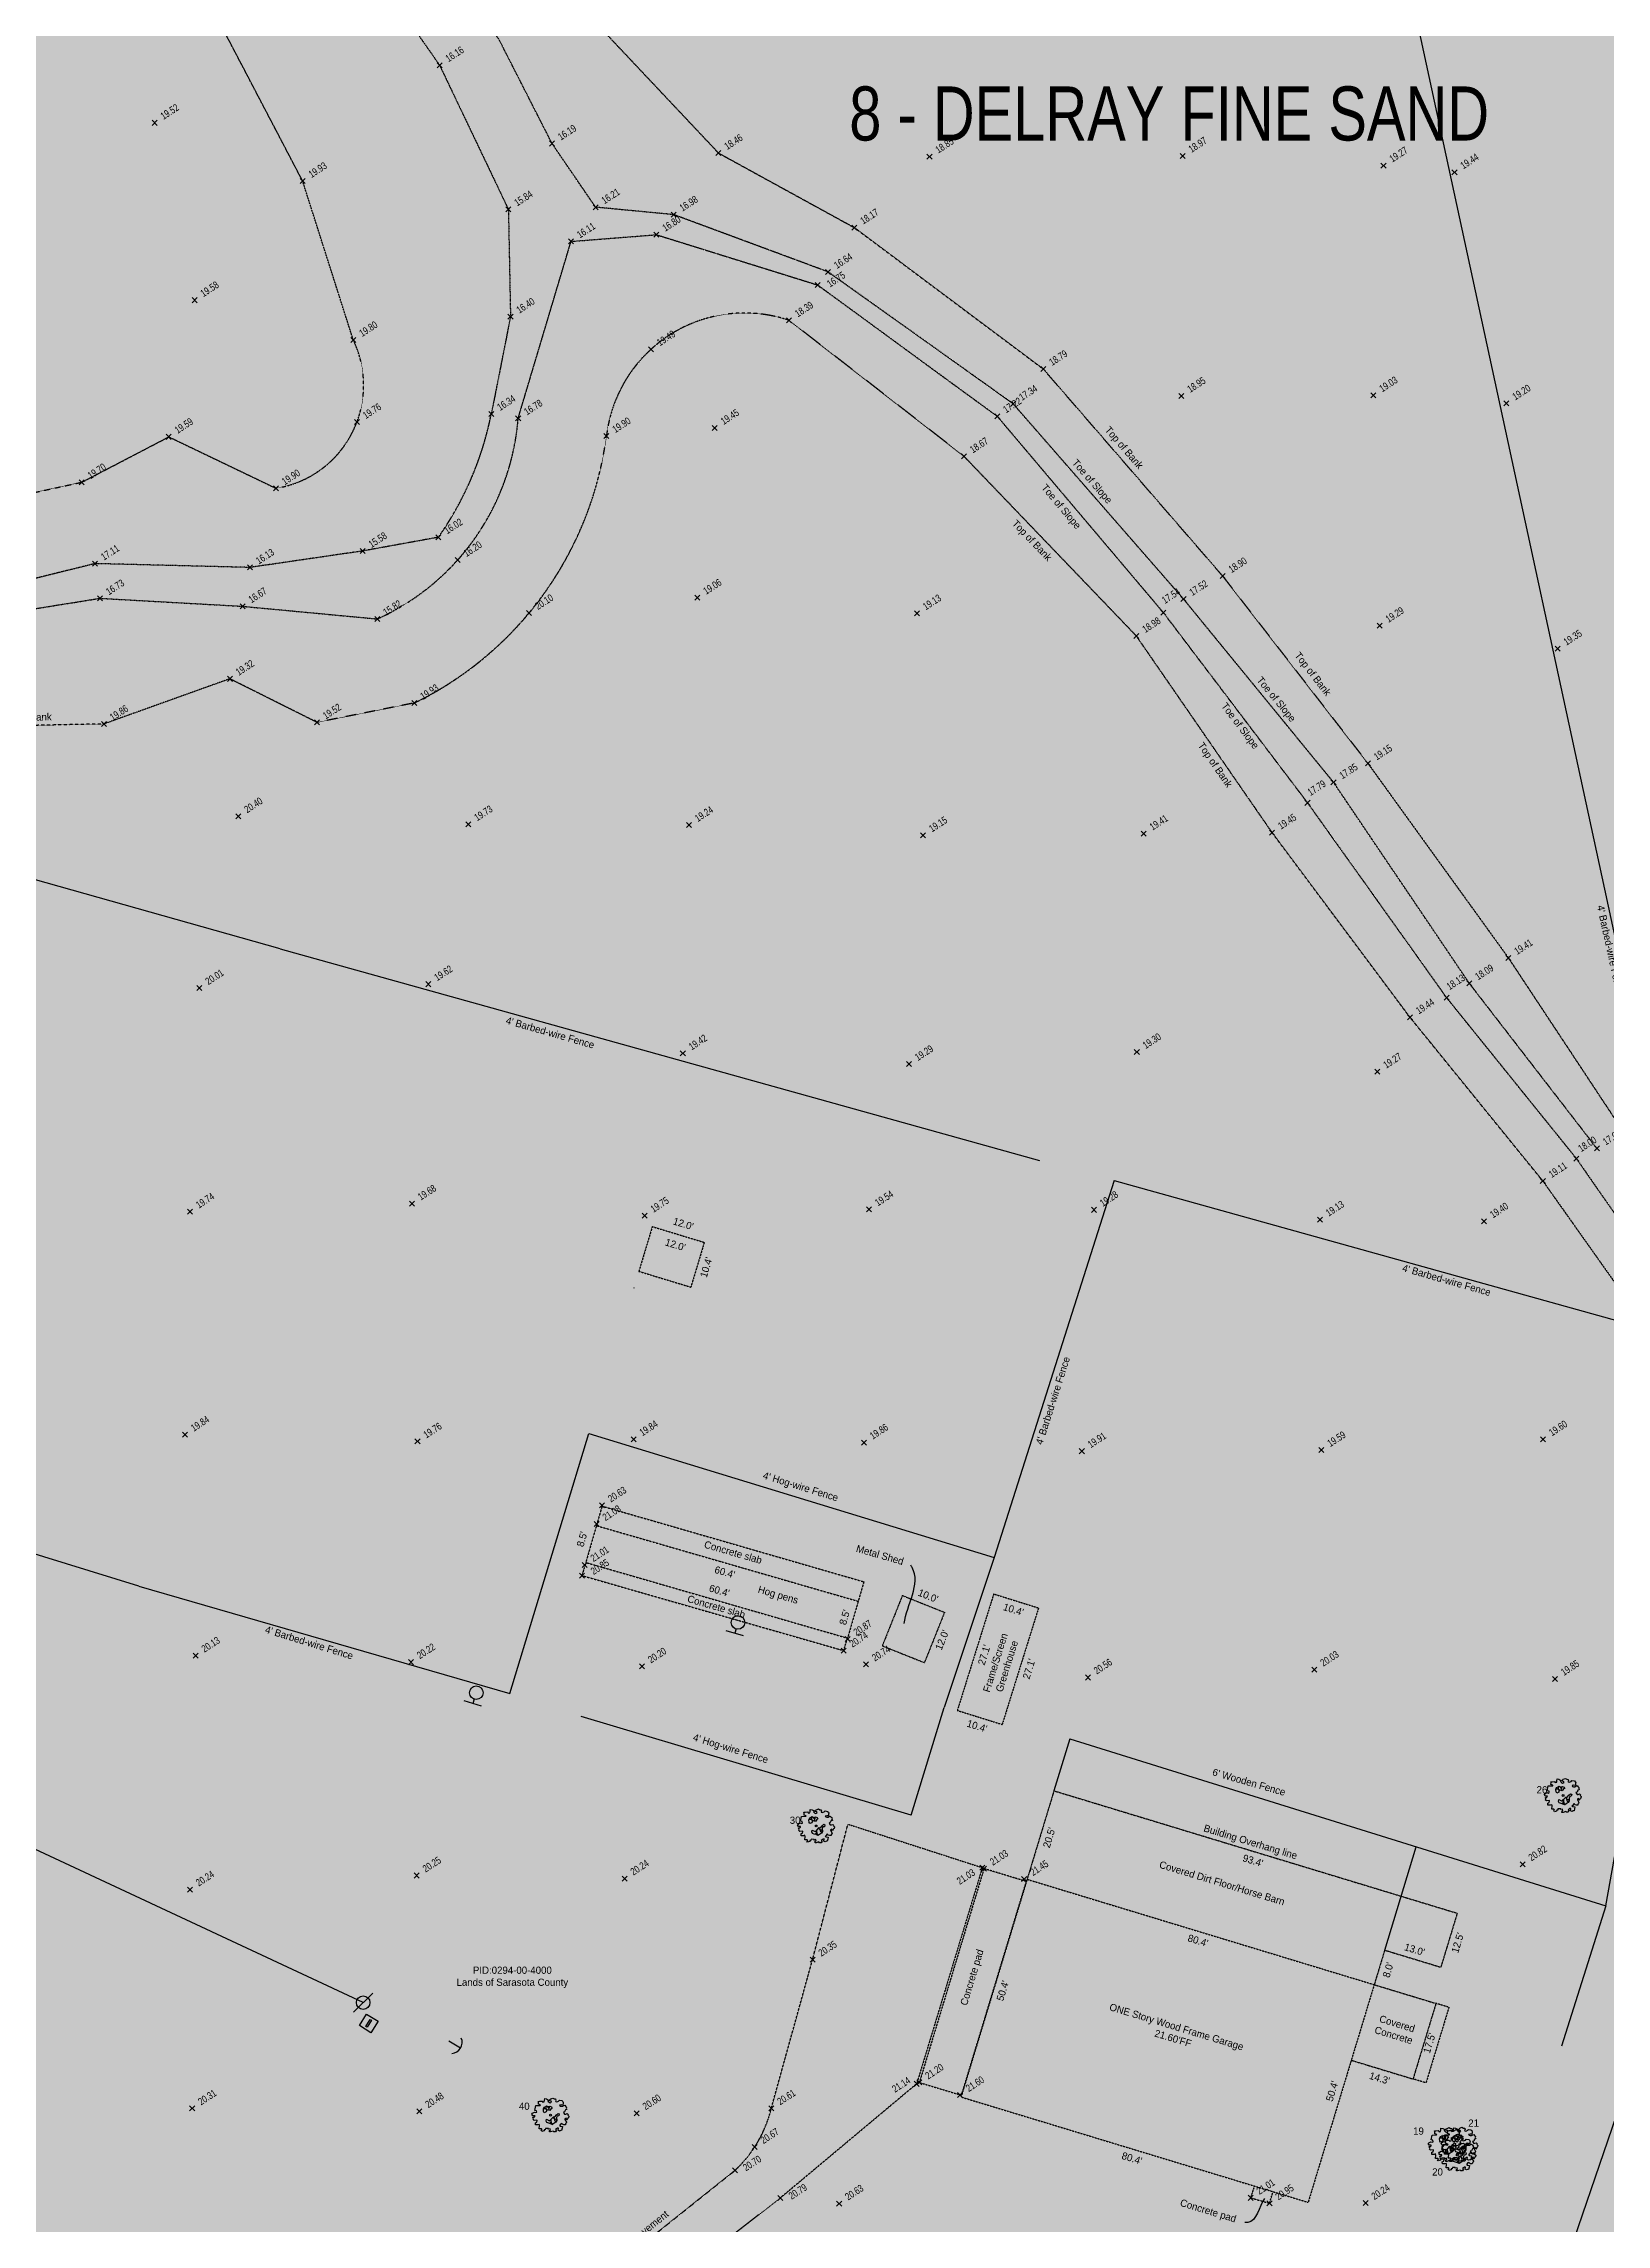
# Model space of a CAD drawing. Header units: inches. Extents: x -625442 to 34963, y -27993 to 66986.
# Drawn here: x -97453 to -93297, y 29745 to 35544 of the extents above; entities that cross this region are included whole.
import ezdxf
from ezdxf.enums import TextEntityAlignment as Align

# ---------------------------------------------------------------- set-up
doc = ezdxf.new("R2010")
doc.units = ezdxf.units.IN
doc.header["$LTSCALE"] = 0.5
doc.header["$MEASUREMENT"] = 0
for name, pattern in [('DASHED2', [0.375, 0.25, -0.125]), ('DIVIDE2', [0.625, 0.25, -0.125, 0, -0.125, 0, -0.125]), ('HIDDEN2', [0.1875, 0.125, -0.0625])]:
    doc.linetypes.add(name, pattern=pattern)
for name, color, linetype in [('0-TEXT', 30, 'Continuous'), ('BUILDING', 253, 'DASHED2'), ('BUILDING OH', 80, 'HIDDEN2'), ('EDGE OF CONCRETE', 253, 'DASHED2'), ('EDGE OF PAVEMENT', 253, 'DASHED2'), ('FENCE', 7, 'FEN_LINE'), ('GUY WIRE', 10, 'Continuous'), ('I-DWG-PEN-01', 7, 'Continuous'), ('OVERHEAD WIRE', 251, 'OHE_POWER_LINE'), ('POWER POLE WOODMARK', 2, 'Continuous'), ('SPOT ELEVATION TEXT', 252, 'Continuous'), ('TEXT', 7, 'Continuous'), ('TOE OF SLOPE', 36, 'DIVIDE2'), ('TOP OF BANK', 252, 'DASHED2'), ('Trees-Anno', 43, 'Continuous'), ('TreesMARK', 46, 'Continuous'), ('UTILITY HANDHOLE', 7, 'Continuous'), ('WOOD LIGHT POLE', 6, 'Continuous')]:
    doc.layers.add(name, color=color, linetype=linetype)
doc.styles.add('1-4T', font='Zap601Rm.ttf', dxfattribs={"width": 0.8, "height": 12})
doc.styles.add('BLDG', font='IC-Romans.shx', dxfattribs={"width": 0.8})
doc.styles.add('ROMANS', font='ROMANS.SHX', dxfattribs={"height": 0.2})
doc.styles.get("Standard").update_dxf_attribs({"font": 'Arial.ttf'})
doc.styles.add('TXT', font='IC-Romans.shx')
doc.linetypes.add('FEN_LINE', pattern='A,0.5,-0.2,[" X ",Standard,S=0.1,R=0,X=-0.1,Y=-0.05],-0.25', length=0.95)
doc.linetypes.add('OHE_POWER_LINE', pattern='A,0.43,["OE",ROMANS,S=0.07,R=0,X=0,Y=-0.036398],0.009979,-0.121091', length=0.56107)
doc.dimstyles.new('20 SCALE', dxfattribs={"dimtxt": 1.6, "dimasz": 2, "dimexe": 0.18, "dimexo": 0.0625, "dimgap": 0.04, "dimtad": 0, "dimdec": 1, "dimzin": 0, "dimdsep": 46, "dimtxsty": 'BLDG', "dimcen": 0.09, "dimaunit": 1, "dimadec": 4, "dimazin": 0, "dimtfac": 1, "dimtdec": 1, "dimtofl": 0, "dimtmove": 2, "dimatfit": 3, "dimfxl": 1, "dimtolj": 1, "dimtzin": 0, "dimarcsym": 0})

# ---------------------------------------------------------------- blocks, each defined once
blk = doc.blocks.new('SPT10')
at = {"color": 0, "linetype": 'Continuous'}
for p, q in [((-0.35, -0.35), (0.35, 0.35)), ((0.35, -0.35), (-0.35, 0.35))]:
    blk.add_line(p, q, dxfattribs=at)
blk = doc.blocks.new('TREE11')
at = {"linetype": 'Continuous'}
for p, q in [((-0.134, 0.178), (-0.184, 0.176)), ((-0.156, 0.177), (-0.179, 0.211)), ((-0.132, 0.24), (-0.134, 0.178)), ((-0.134, 0.178), (-0.103, 0.129)), ((-0.094, 0.242), (-0.047, 0.184)), ((-0.034, 0.247), (-0.058, 0.14)), ((0.006, -0.194), (-0.03, -0.231)), ((0.008, -0.119), (0.006, -0.244)), ((0.008, -0.167), (0.027, -0.23)), ((0.027, -0.23), (0.058, -0.256)), ((0.065, -0.059), (0.113, -0.104)), ((0.096, -0.089), (0.115, -0.156)), ((0.113, -0.104), (0.17, -0.108)), ((0.115, -0.156), (0.157, -0.173)), ((0.141, -0.107), (0.163, -0.133))]:
    blk.add_line(p, q, dxfattribs=at)
for points in [[(-0.04, 0.357), (-0.015, 0.344), (0.008, 0.351), (0.028, 0.361), (0.015, 0.389), (-0.027, 0.402), (-0.019, 0.434), (0.006, 0.451), (0.063, 0.474), (0.102, 0.449), (0.138, 0.447), (0.147, 0.41), (0.136, 0.393), (0.141, 0.378), (0.17, 0.37), (0.196, 0.378), (0.22, 0.391), (0.243, 0.415), (0.313, 0.402), (0.339, 0.381), (0.35, 0.351), (0.344, 0.329), (0.34, 0.28), (0.289, 0.282), (0.248, 0.275), (0.265, 0.252), (0.293, 0.244), (0.328, 0.244), (0.361, 0.265), (0.39, 0.275), (0.412, 0.246), (0.437, 0.224), (0.433, 0.195), (0.446, 0.154), (0.413, 0.148), (0.388, 0.092), (0.354, 0.079), (0.368, 0.058), (0.388, 0.027), (0.422, 0.031), (0.457, 0.043), (0.483, 0.016), (0.474, 0.001), (0.503, -0.026), (0.494, -0.071), (0.476, -0.084), (0.45, -0.136), (0.429, -0.087), (0.398, -0.104), (0.399, -0.119), (0.44, -0.196), (0.432, -0.226), (0.411, -0.238), (0.409, -0.268), (0.363, -0.268), (0.329, -0.255), (0.315, -0.23), (0.28, -0.238), (0.276, -0.273), (0.246, -0.282), (0.266, -0.303), (0.327, -0.315), (0.32, -0.365), (0.306, -0.423), (0.28, -0.423), (0.248, -0.44), (0.207, -0.421), (0.216, -0.36), (0.179, -0.362), (0.166, -0.381), (0.14, -0.4), (0.162, -0.419), (0.138, -0.464), (0.091, -0.464), (0.072, -0.441), (0.001, -0.467), (-0.033, -0.467), (-0.028, -0.422), (-0.003, -0.413), (-0.014, -0.379), (-0.063, -0.389), (-0.062, -0.374), (-0.141, -0.37), (-0.149, -0.404), (-0.177, -0.406), (-0.18, -0.435), (-0.24, -0.45), (-0.26, -0.42), (-0.236, -0.405), (-0.254, -0.38), (-0.315, -0.38), (-0.303, -0.291), (-0.316, -0.259), (-0.349, -0.272), (-0.418, -0.27), (-0.422, -0.212), (-0.383, -0.196), (-0.372, -0.151), (-0.384, -0.142), (-0.455, -0.151), (-0.484, -0.125), (-0.473, -0.106), (-0.49, -0.053), (-0.458, -0.053), (-0.439, -0.033), (-0.432, -0.017), (-0.493, -0.016), (-0.518, 0.028), (-0.497, 0.053), (-0.45, 0.082), (-0.409, 0.069), (-0.382, 0.08), (-0.388, 0.119), (-0.437, 0.131), (-0.412, 0.266), (-0.287, 0.27), (-0.282, 0.283), (-0.337, 0.3), (-0.331, 0.357), (-0.341, 0.379), (-0.305, 0.383), (-0.238, 0.387), (-0.216, 0.358), (-0.176, 0.368), (-0.17, 0.404), (-0.164, 0.459), (-0.113, 0.45), (-0.059, 0.418), (-0.073, 0.387)], [(-0.118, 0.258), (-0.067, 0.236), (-0.022, 0.249), (0.027, 0.23), (0.047, 0.196), (0.015, 0.181), (-0.022, 0.128), (-0.087, 0.145), (-0.114, 0.117), (-0.121, 0.09), (-0.174, 0.064), (-0.194, 0.1), (-0.201, 0.17), (-0.18, 0.224), (-0.136, 0.243)], [(0.014, -0.114), (0.079, -0.044), (0.118, -0.048), (0.163, 0.008), (0.206, 0.048), (0.241, 0.034), (0.227, -0.023), (0.185, -0.025), (0.166, -0.07), (0.171, -0.149), (0.145, -0.196), (0.088, -0.232), (0.048, -0.263), (-0.004, -0.237), (-0.053, -0.224), (-0.108, -0.207), (-0.126, -0.167), (-0.115, -0.115), (-0.029, -0.154)]]:
    blk.add_lwpolyline(points, close=True, dxfattribs=at)
blk.add_circle((0, 0), 0.0248, dxfattribs=at)
blk = doc.blocks.new('SPT83')
at = {"color": 0, "linetype": 'Continuous'}
for points in [[(-0.5, 0.5), (0.5, 0.5), (0.5, -0.5), (-0.5, -0.5)], [(-0.3, 0.05), (0.3, 0.05), (0.3, -0.05), (-0.3, -0.05)]]:
    blk.add_lwpolyline(points, close=True, dxfattribs=at)
blk = doc.blocks.new('SPT18')
at = {"color": 0, "linetype": 'Continuous'}
for p, q in [((-0.5, 0.625), (0.5, 0.625)), ((0, 0.375), (0, 0.625))]:
    blk.add_line(p, q, dxfattribs=at)
blk.add_circle((0, 0), 0.375, dxfattribs=at)
blk = doc.blocks.new('SPT28')
at = {"color": 0, "linetype": 'Continuous'}
blk.add_line((0.53, 0.53), (-0.53, -0.53), dxfattribs=at)
blk.add_circle((0, 0), 0.375, dxfattribs=at)
blk = doc.blocks.new('SPT51')
at = {"color": 0, "linetype": 'Continuous'}
blk.add_line((0, 0), (0, 0.375), dxfattribs=at)
blk.add_arc((0, 0.3125), 0.3125, 216.869898, 323.130102, dxfattribs=at)

msp = doc.modelspace()

# ---------------------------------------------------------------- hatches: boundary and pattern name
at = {"layer": 'I-DWG-PEN-01', "true_color": 0xedee99}
h = msp.add_hatch(color=61, dxfattribs=at)
h.dxf.hatch_style = 1
h.paths.add_polyline_path([(-97249.07687, 28214.19198), (-97361.17318, 29846.59999), (-97353.79262, 30054.0043), (-97189.09289, 30230.14189), (-96943.49166, 30423.59989), (-96791.93745, 30461.4854), (-96616.41954, 30419.02713), (-95489.2004, 29687.93072), (-95124.24328, 29603.20213), (-94919.64439, 29647.40755), (-94633.9447, 29774.50197), (-94289.25745, 29973.43249), (-93644.29443, 30632.6096), (-93473.89909, 30806.76021), (-93155.68974, 30968.05738), (-93012.89219, 31040.44006), (-92881.55555, 31031.41971), (-92707.63901, 30951.52889), (-91987.93089, 30955.14334), (-91873.58553, 31068.12197), (-91786.02942, 31256.431), (-91692.75817, 31564.57164), (-91586.07812, 31917.01101), (-91508.03057, 32064.60802), (-91524.44289, 32820.87927), (-92436.49406, 32860.12059), (-92799.85691, 32974.11916), (-93378.69379, 33067.01031), (-94101.48367, 33430.59105), (-94586.6365, 33629.97762), (-95155.06087, 33736.5131), (-95917.3229, 33659.0843), (-96181.17982, 33514.69104), (-96553.93029, 33376.57454), (-96956.00374, 33376.57454), (-97170.84433, 33672.3527), (-97212.4801, 33976.10238), (-97184.06813, 34252.18438), (-96976.04585, 34780.13803), (-96193.40009, 36059.55906), (-96075.22567, 36308.87316), (-96226.23186, 37785.0924), (-96171.92742, 38668.83399), (-96104.6127, 39041.853), (-95933.2726, 39202.8826), (-95776.21677, 39202.8826), (-95688.76742, 39126.44292), (-95404.07838, 38816.08369), (-95308.32322, 38384.83593), (-95108.15124, 38122.16407), (-94875.50335, 37903.73152), (-94693.32372, 37851.61314), (-93741.12429, 37932.25582), (-93802.23279, 39520.04551), (-93836.60187, 40543.13307), (-93822.21084, 41161.6545), (-93556.01947, 43308.08218), (-93456.15056, 44733.83157), (-93527.43669, 45237.05102), (-93732.07829, 45655.24914), (-93870.30194, 45998.02136), (-93812.48159, 46691.40174), (-93709.3174, 47287.15489), (-93441.31826, 48135.24497), (-93217.73772, 48814.7345), (-93121.51282, 49466.72276), (-92813.17324, 50491.27705), (-92308.51921, 51848.68462), (-92075.76381, 52400.1257), (-91326.2495, 53479.54578), (-90704.36062, 54375.16489), (-90081.78118, 55552.96334), (-89795.76122, 56183.15702), (-89711.89895, 56718.00371), (-91785.54545, 56495.52223), (-93463.75175, 56643.70866), (-94754.95178, 56643.70866), (-95546.84267, 56705.7166), (-95551.07756, 56628.18469), (-95777.36309, 53063.52788), (-95514.22457, 53048.31343), (-94990.28286, 52910.85018), (-94571.53375, 52625.8137), (-94326.48769, 52459.01438), (-93968.69759, 52156.81601), (-93754.68972, 51784.78921), (-93693.50293, 51339.33324), (-93702.76955, 51037.94389), (-93843.86856, 50505.399), (-94019.37224, 50103.05146), (-94294.73059, 49736.09969), (-94671.74429, 49386.4067), (-94792.75848, 49344.98993), (-95764.01073, 49449.26368), (-96094.315, 49462.95591), (-96094.55606, 49460.22105), (-96307.95184, 46877.43979), (-96609.02474, 44896.58058), (-96914.01211, 43220.30303), (-97056.45627, 41917.44814), (-97272.12957, 40127.08882), (-97357.0879, 39427.21599), (-97705.87089, 37944.79637), (-98111.75584, 36104.40848), (-98391.13543, 34838.63486), (-98555.88498, 33891.39844), (-98780.92454, 32962.22505), (-99146.11653, 32085.3087), (-100362.58568, 29690.66082), (-100957.57866, 28706.15208), (-101657.25179, 27572.15349), (-102383.53624, 26393.5828), (-103138.23265, 25275.84462), (-104262.17075, 23661.92487), (-105388.55808, 22044.48814), (-106082.60507, 21047.87083), (-107148.46211, 19352.51021), (-108464.62225, 17372.48298), (-109055.33777, 16776.055), (-109717.89458, 15940.69409), (-110061.8265, 15467.53731), (-109922.99168, 15377.95787), (-109504.94006, 15293.56208), (-108989.76677, 15310.44185), (-108276.12252, 15559.41084), (-107122.10702, 15921.17049), (-106334.35821, 16074.2255), (-105204.52706, 16137.89288), (-103260.27884, 15962.70127), (-102540.24244, 15897.82049), (-101641.04587, 15966.96898), (-101265.07129, 16393.91513), (-100799.38407, 17145.3363), (-100402.64854, 17852.43804), (-100111.56674, 18371.23314), (-99962.42939, 18637.04065), (-99471.68691, 19217.76474), (-99103.29115, 19653.70886), (-98799.32257, 20346.20761), (-98706.64206, 20604.12182), (-98687.56789, 21042.61081), (-98796.58244, 21453.8666), (-99047.32231, 21835.16218), (-99391.86722, 22278.64299), (-99642.06619, 22479.21281), (-99974.74668, 22635.82064), (-100284.41394, 22865.14131), (-100428.39867, 23144.11203), (-100356.91325, 23418.86596), (-100256.05504, 23661.23464), (-100043.10764, 23943.12504), (-99672.52792, 24147.63286), (-99329.60573, 24180.7977), (-98895.41224, 24283.05007), (-98575.32212, 24439.97528), (-98162.42337, 24835.86733), (-97665.81893, 25234.54495), (-97428.39538, 25618.29638), (-97203.23482, 26065.48717), (-97124.43289, 26487.36446)])
h.paths.add_polyline_path([(-85830.51263, 66986.05302), (-90855.85068, 66986.05302), (-92291.58733, 65280.22816), (-93083.35246, 64339.51759), (-93478.64811, 63729.64608), (-94075.69796, 62742.663), (-94715.82127, 61530.19717), (-95028.18208, 60553.21316), (-95243.43547, 59384.90037), (-95354.63501, 58316.39949), (-94656.49207, 58859.61827), (-93988.71123, 59279.7854), (-93380.99265, 59579.90522), (-93177.6535, 59644.44463), (-92442.18784, 59644.44463), (-92174.34527, 59486.48407), (-91963.58286, 59326.32958), (-91629.8846, 59174.95084), (-90488.08226, 59042.9139), (-89987.10784, 59044.37447), (-89383.07599, 59185.64013), (-89065.61212, 59277.43431), (-88606.11689, 59428.33852), (-87385.67128, 59408.31264), (-87381.79744, 59435.41027), (-87276.19916, 60778.77909), (-87182.69634, 61968.27542), (-87067.79255, 62509.5785), (-86900.21746, 62893.50249), (-86518.74127, 63280.42466), (-85946.90774, 63580.98511), (-85830.51263, 63642.16335)])
at = {"layer": 'I-DWG-PEN-01', "true_color": 0xd7ebd2}
h = msp.add_hatch(color=254, dxfattribs=at)
h.dxf.hatch_style = 1
h.paths.add_polyline_path([(-104113.74812, 14011.76531), (-103506.62474, 14346.79558), (-102538.05122, 14704.73894), (-101928.13342, 14930.13848), (-101563.80973, 14944.41141), (-101538.18772, 15700.3961), (-101641.04587, 15966.96898), (-102540.24244, 15897.82049), (-103260.27884, 15962.70127), (-105204.52706, 16137.89288), (-106334.35821, 16074.2255), (-107122.10702, 15921.17049), (-108276.12252, 15559.41084), (-108989.76677, 15310.44185), (-109504.94006, 15293.56208), (-109922.99168, 15377.95787), (-110061.8265, 15467.53731), (-110515.39398, 14843.55183), (-111403.60955, 13698.36476), (-112077.51122, 12939.11382), (-113785.26824, 11364.78666), (-114639.1432, 10672.08111), (-110930.77601, 10672.08111), (-110670.89114, 10825.59524), (-109820.24029, 11328.07515), (-108609.82789, 12157.2425), (-107276.13091, 12764.84046), (-106178.43403, 13177.1809), (-104940.22887, 13602.28131)])
h.paths.add_polyline_path([(-91352.61882, 26917.82647), (-90949.40909, 27077.20571), (-90474.95098, 27657.65858), (-89573.93336, 28802.32326), (-90008.8652, 28856.84059), (-90811.21856, 29145.48845), (-91200.9365, 29438.72139), (-91649.55661, 30210.55975), (-91938.13877, 30761.62063), (-91987.93089, 30955.14334), (-92707.63901, 30951.52889), (-92881.55555, 31031.41971), (-93012.89219, 31040.44006), (-93155.68974, 30968.05738), (-93473.89909, 30806.76021), (-93644.29443, 30632.6096), (-94289.25745, 29973.43249), (-94633.9447, 29774.50197), (-94919.64439, 29647.40755), (-95124.24328, 29603.20213), (-95489.2004, 29687.93072), (-96616.41954, 30419.02713), (-96791.93745, 30461.4854), (-96943.49166, 30423.59989), (-97189.09289, 30230.14189), (-97353.79262, 30054.0043), (-97361.17318, 29846.59999), (-97249.07687, 28214.19198), (-97124.43289, 26487.36446), (-97203.23482, 26065.48717), (-97428.39538, 25618.29638), (-97664.19986, 25237.16188), (-97137.73499, 25138.92678), (-95973.19312, 25074.43667), (-95131.31781, 25177.03415), (-94295.07934, 25369.3767), (-93379.76137, 25775.53281), (-92643.73344, 26235.23091), (-91892.50704, 26704.42146)])
h.paths.add_polyline_path([(-91081.55927, 46743.50472), (-90745.29881, 47738.67193), (-90200.74843, 48666.92235), (-90023.25623, 49074.12778), (-89737.97646, 49728.62119), (-89616.69182, 50147.59891), (-89463.11631, 50535.34072), (-88505.99176, 51925.32459), (-87170.96386, 53966.77596), (-86476.41512, 55198.42643), (-85830.51263, 56314.35891), (-85830.51263, 63642.16335), (-85946.90774, 63580.98511), (-86518.74127, 63280.42466), (-86900.21746, 62893.50249), (-87067.79255, 62509.5785), (-87182.69634, 61968.27542), (-87276.19916, 60778.77909), (-87383.92975, 59408.28406), (-87385.67128, 59408.31264), (-87450.27227, 58956.42585), (-87559.02349, 58670.64675), (-87853.05745, 58260.09043), (-88515.08046, 57675.19297), (-89099.41099, 57177.41026), (-89426.07115, 56932.39349), (-89711.89895, 56718.00371), (-89795.76122, 56183.15702), (-90081.78118, 55552.96334), (-90704.36062, 54375.16489), (-91326.2495, 53479.54578), (-92075.76381, 52400.1257), (-92308.51921, 51848.68462), (-92813.17324, 50491.27705), (-93121.51282, 49466.72276), (-93217.73772, 48814.7345), (-93441.31826, 48135.24497), (-93709.3174, 47287.15489), (-93812.48159, 46691.40174), (-93870.30194, 45998.02136), (-93732.07829, 45655.24914), (-93527.43669, 45237.05102), (-93456.15056, 44733.83157), (-93556.01947, 43308.08218), (-93822.21084, 41161.6545), (-93836.60187, 40543.13307), (-93802.23279, 39520.04551), (-93741.12429, 37932.25582), (-93694.00113, 37661.16256), (-93498.40553, 37297.32297), (-93275.63635, 36861.60414), (-92977.75198, 36328.94524), (-92666.18829, 36150.53359), (-92557.89695, 36045.29617), (-92476.06583, 38198.71777), (-92247.60999, 40353.38196), (-91738.74969, 43594.04924), (-91331.45, 46003.94985)])
at = {"layer": 'I-DWG-PEN-01', "true_color": 0xadddf7}
h = msp.add_hatch(color=141, dxfattribs=at)
h.dxf.hatch_style = 1
h.paths.add_polyline_path([(-93896.47198, 17091.29513), (-94026.80974, 17239.35523), (-94208.41999, 17688.10211), (-94425.85125, 18476.43816), (-94610.72831, 18875.81833), (-94820.06728, 19204.56104), (-95056.60117, 19419.19118), (-95721.30737, 19476.27982), (-96353.32416, 19536.43135), (-96705.87595, 19880.14955), (-96766.06633, 20412.91014), (-96682.06883, 20921.03514), (-96551.11899, 21278.29907), (-96430.4393, 21608.10177), (-96369.35215, 22056.64221), (-96395.27309, 22700.40319), (-96508.47969, 22934.55384), (-96976.91415, 23365.67526), (-97277.04045, 23459.56169), (-98052.14195, 23475.20892), (-98509.42372, 23531.25606), (-98646.57267, 23647.32839), (-99034.93122, 24099.67124), (-99128.54527, 24228.14735), (-99329.60573, 24180.7977), (-99672.52792, 24147.63286), (-100043.10764, 23943.12504), (-100256.05504, 23661.23464), (-100356.91325, 23418.86596), (-100428.39867, 23144.11203), (-100284.41394, 22865.14131), (-99974.74668, 22635.82064), (-99642.06619, 22479.21281), (-99391.86722, 22278.64299), (-99047.32231, 21835.16218), (-98796.58244, 21453.8666), (-98687.56789, 21042.61081), (-98706.64206, 20604.12182), (-98799.32257, 20346.20761), (-99103.29115, 19653.70886), (-99471.68691, 19217.76474), (-99962.42939, 18637.04065), (-100111.56674, 18371.23314), (-100402.64854, 17852.43804), (-100799.38407, 17145.3363), (-101265.07129, 16393.91513), (-101641.04587, 15966.96898), (-101538.18772, 15700.3961), (-101563.80973, 14944.41141), (-101212.8095, 14879.32352), (-100731.54979, 14532.18499), (-99910.14362, 14221.20641), (-98810.11229, 13971.70126), (-97043.91572, 13920.8524), (-95352.82723, 13925.22179), (-93333.02255, 14158.99343), (-92151.94736, 14358.55564), (-91273.26887, 14700.6592), (-90725.52716, 15094.07691), (-90090.78447, 15782.89068), (-89861.68556, 15976.12772), (-89971.69905, 16064.8273), (-90361.26753, 16378.92116), (-90680.00538, 16485.09303), (-92163.52709, 16577.2693), (-93200.5425, 16670.73051), (-93453.59566, 16711.9499), (-93646.15914, 16876.88994)])
h.paths.add_polyline_path([(-92977.75198, 36328.94524), (-93275.63635, 36861.60414), (-93498.40553, 37297.32297), (-93694.00113, 37661.16256), (-93741.12429, 37932.25582), (-94693.32372, 37851.61314), (-94875.50335, 37903.73152), (-95108.15124, 38122.16407), (-95308.32322, 38384.83593), (-95404.07838, 38816.08369), (-95688.76742, 39126.44292), (-95776.21677, 39202.8826), (-95933.2726, 39202.8826), (-96104.6127, 39041.853), (-96171.92742, 38668.83399), (-96226.23186, 37785.0924), (-96075.22567, 36308.87316), (-96193.40009, 36059.55906), (-96976.04585, 34780.13803), (-97184.06813, 34252.18438), (-97212.4801, 33976.10238), (-97170.84433, 33672.3527), (-96956.00374, 33376.57454), (-96553.93029, 33376.57454), (-96181.17982, 33514.69104), (-95917.3229, 33659.0843), (-95155.06087, 33736.5131), (-94586.6365, 33629.97762), (-94101.48367, 33430.59105), (-93378.69379, 33067.01031), (-92799.85691, 32974.11916), (-92436.49406, 32860.12059), (-91524.44289, 32820.87927), (-90618.47696, 32878.00797), (-90458.681, 32983.33247), (-90054.08806, 33394.43727), (-89929.69318, 33527.1891), (-89872.84078, 34063.97088), (-89875.30334, 34341.63055), (-90007.47023, 34484.46155), (-90348.15048, 34615.90071), (-90586.22881, 34694.63602), (-90999.82505, 34867.4334), (-91662.62384, 35307.839), (-92284.60534, 35779.71161), (-92666.18829, 36150.53359)])
h.paths.add_polyline_path([(-93843.86856, 50505.399), (-93702.76955, 51037.94389), (-93693.50293, 51339.33324), (-93754.68972, 51784.78921), (-93968.69759, 52156.81601), (-94326.48769, 52459.01438), (-94571.53375, 52625.8137), (-94990.28286, 52910.85018), (-95514.22457, 53048.31343), (-95776.95059, 53063.50403), (-96094.315, 49462.95591), (-95764.01073, 49449.26368), (-94792.75848, 49344.98993), (-94671.74429, 49386.4067), (-94294.73059, 49736.09969), (-94019.37224, 50103.05146)])
h.paths.add_polyline_path([(-87853.05745, 58260.09043), (-87559.02349, 58670.64675), (-87450.27227, 58956.42585), (-87385.67128, 59408.31264), (-88606.11689, 59428.33852), (-89065.61212, 59277.43431), (-89383.07599, 59185.64013), (-89987.10784, 59044.37447), (-90488.08226, 59042.9139), (-91629.8846, 59174.95084), (-91963.58286, 59326.32958), (-92174.34527, 59486.48407), (-92442.18784, 59644.44463), (-93177.6535, 59644.44463), (-93380.99265, 59579.90522), (-93988.71123, 59279.7854), (-94656.49207, 58859.61827), (-95354.63501, 58316.39949), (-95474.06918, 58038.04651), (-95546.84267, 56705.7166), (-94754.95178, 56643.70866), (-93463.75175, 56643.70866), (-91785.54545, 56495.52223), (-89711.89895, 56718.00371), (-89426.07115, 56932.39349), (-89099.41099, 57177.41026), (-88515.08046, 57675.19297)])

# ---------------------------------------------------------------- linework, layer by layer
at = {"layer": 'BUILDING'}
for points in [[(-95834.14096, 32398.08465), (-95870.00045, 32279.1342)], [(-95834.14096, 32398.08465), (-95695.90161, 32356.03041)], [(-95695.79621, 32356.37844), (-95731.76066, 32237.07983)], [(-95870.00045, 32279.1342), (-95731.76066, 32237.07983)], [(-95882.80053, 32236.67473), (-95883.49325, 32234.37687)], [(-95982.77654, 31602.8686), (-96011.09897, 31504.8559)], [(-95982.77654, 31602.8686), (-95286.56806, 31401.68742)], [(-96011.09897, 31504.8559), (-95314.89048, 31303.67472)], [(-95286.56806, 31401.68742), (-95314.89048, 31303.67472)], [(-95169.01362, 31417.01097), (-95222.46436, 31283.29853)], [(-95169.01362, 31417.01097), (-95057.08066, 31372.26645)], [(-94926.17404, 31421.19862), (-95022.95897, 31111.35795)], [(-94926.17404, 31421.19862), (-94806.93389, 31383.95157)], [(-94806.93389, 31383.95157), (-94903.71882, 31074.11091)], [(-95057.08066, 31372.26645), (-95110.5314, 31238.55401)], [(-95222.46436, 31283.29853), (-95110.5314, 31238.55401)], [(-95022.95897, 31111.35795), (-94903.71882, 31074.11091)], [(-94837.39625, 30662.36585), (-95013.0978, 30083.52463)], [(-94837.39625, 30662.36585), (-93914.18984, 30382.13564)], [(-93914.18984, 30382.13564), (-94089.8914, 29803.29441)], [(-95013.0978, 30083.52463), (-94089.8914, 29803.29441)]]:
    msp.add_lwpolyline(points, dxfattribs=at)
at = {"layer": 'BUILDING OH'}
for points in [[(-94765.94451, 30897.76052), (-94837.39625, 30662.36585)], [(-94765.94451, 30897.76052), (-93693.46344, 30572.21945)], [(-93693.46344, 30572.21945), (-93737.03157, 30428.68612)], [(-93886.30624, 30473.99697), (-93914.18984, 30382.13564)], [(-93886.30624, 30473.99697), (-93737.03157, 30428.68612)], [(-93914.18984, 30382.13564), (-93749.98771, 30332.2937)], [(-93749.98771, 30332.2937), (-93810.98309, 30131.34703)], [(-93975.18523, 30181.18897), (-93810.98309, 30131.34703)]]:
    msp.add_lwpolyline(points, dxfattribs=at)
at = {"layer": 'EDGE OF CONCRETE'}
for points in [[(-95967.78567, 31654.74609), (-95982.77654, 31602.8686)], [(-95967.78567, 31654.74609), (-95271.57719, 31453.5649)], [(-96011.09897, 31504.8559), (-96021.23906, 31470.10584), (-95325.18628, 31270.5066), (-95314.89048, 31303.67472)], [(-95271.57719, 31453.5649), (-95286.56806, 31401.68742)], [(-95123.91722, 30121.99556), (-95011.75461, 30087.94971), (-94839.22803, 30656.33112), (-94951.94648, 30690.5457), (-95123.91722, 30121.99556)], [(-93715.53971, 30321.83735), (-93749.98771, 30332.2937)], [(-93715.53971, 30321.83735), (-93776.53509, 30120.89068)], [(-93776.53509, 30120.89068), (-93810.98309, 30131.34703)], [(-94233.01218, 29846.73732), (-94242.98033, 29815.24461), (-94192.61137, 29800.83069), (-94183.17866, 29831.61084)]]:
    msp.add_lwpolyline(points, dxfattribs=at)
at = {"layer": 'EDGE OF PAVEMENT'}
msp.add_lwpolyline([(-97721.79522, 29772.19309), (-97441.19241, 29687.20348), (-97293.59024, 29646.24827), (-97272.63908, 29639.2971), (-96889.33805, 29559.22625), (-96591.20127, 29486.32771), (-96394.29407, 29420.9772, 0.2981390383), (-96156.64561, 29455.27685), (-95614.23411, 29888.27773, 0.1475932194), (-95517.57082, 30053.42727), (-95407.94638, 30448.62321), (-95313.85468, 30808.85713), (-94956.42861, 30693.38532), (-95131.14627, 30118.38551), (-95493.48622, 29815.0564), (-95999.08107, 29421.4091, 0.2046570886), (-96164.67004, 29013.40415)], format="xyb", dxfattribs=at)
at = {"layer": 'FENCE'}
for points in [[(-93167.98824, 32679.97527), (-94112.26424, 37048.47446), (-95098.9217, 41554.5855)], [(-96824.1653, 33137.0938), (-98733.06011, 33675.15848), (-99280.89032, 33831.85857)], [(-96824.1653, 33137.0938), (-94804.55874, 32573.37983)], [(-93298.58188, 30591.55128), (-93032.49767, 32075.12091), (-93167.98824, 32679.97527)], [(-94605.50601, 32520.83878), (-94925.05576, 31518.32172)], [(-94605.50601, 32520.83878), (-93034.23934, 32082.89605)], [(-97199.83786, 31441.40899), (-99064.13212, 32017.31391), (-99926.16426, 32283.13143)], [(-96213.42122, 31156.47529), (-96003.15708, 31847.59303), (-94925.05576, 31518.32172), (-95057.50358, 31118.99675)], [(-97199.83786, 31441.40899), (-96213.42122, 31156.47529)], [(-95145.78008, 30832.3947), (-96022.95336, 31095.36054)], [(-95145.78008, 30832.3947), (-95057.50358, 31118.99675)], [(-94724.11911, 31035.55252), (-94765.94451, 30897.76052)], [(-94724.11911, 31035.55252), (-93298.58188, 30591.55128)], [(-93886.30624, 30473.99697), (-93802.941, 30748.64018)], [(-93298.58188, 30591.55128), (-93416.05997, 30218.42996)], [(-93225.32605, 30165.28872), (-93620.36139, 29012.98269), (-94257.37465, 27150.97457)]]:
    msp.add_lwpolyline(points, dxfattribs=at)
at = {"layer": 'OVERHEAD WIRE'}
msp.add_lwpolyline([(-96603.2799, 30334.37478), (-99965.50712, 31904.49087), (-98238.50498, 36464.53545), (-97892.33383, 41118.22265), (-97570.38244, 45371.53407)], dxfattribs=at)
at = {"layer": 'TOE OF SLOPE'}
for points in [[(-93321.86614, 32605.83483), (-93661.31865, 33045.1242), (-94022.5125, 33579.73374), (-94421.43217, 34067.13401), (-94874.37815, 34586.07469), (-95366.5235, 34936.73082), (-95777.50031, 35089.08333), (-95984.98723, 35108.8428), (-96100.76989, 35278.25967), (-96243.04846, 35557.48061), (-96554.76097, 35957.38258), (-96969.7494, 36287.87307), (-97218.15437, 36828.33877), (-97500.65129, 37454.87388), (-97585.16022, 38019.79661), (-97604.40933, 38649.70463), (-97586.85261, 39264.62612), (-97545.81302, 39910.27668), (-97452.1092, 40569.79594), (-97463.12521, 40819.85115), (-97449.27878, 41567.32125), (-97393.72404, 42223.31226), (-97311.18315, 42684.98895), (-97241.67457, 43268.32996)], [(-93376.28769, 32578.464), (-93104.85032, 32188.80771)]]:
    msp.add_lwpolyline(points, dxfattribs=at)
for points in [[(-96624.70658, 35808.29825), (-96399.96133, 35486.40379), (-96216.91878, 35103.08154), (-96211.33599, 34817.86233), (-96262.45305, 34559.10121, -0.1053924813), (-96403.07623, 34231.1183), (-96604.4849, 34194.60883), (-96904.14602, 34150.88367), (-97316.24795, 34161.09796), (-97799.59558, 34041.14377), (-98262.26339, 33978.62407), (-98486.28269, 33858.67479), (-98733.49402, 33349.77384), (-98982.08398, 32757.01794), (-99249.92637, 32282.00732), (-99628.31912, 31488.73918), (-99992.89845, 30813.49179), (-99927.18247, 30845.66053)], [(-99927.18247, 30845.66053), (-99586.72259, 31461.86903), (-99168.05423, 32251.07793), (-98932.09133, 32735.54665), (-98687.41315, 33322.53168), (-98405.64803, 33762.03083), (-98257.28703, 33910.36966), (-97788.41879, 33991.42096), (-97302.93051, 34068.87954), (-96923.84988, 34047.62343), (-96565.73975, 34013.98147, 0.2737642393), (-96190.95867, 34547.23375), (-96050.27915, 35017.9434), (-95823.09613, 35035.76952), (-95394.65077, 34902.22698), (-94916.80917, 34552.87563), (-94475.09165, 34030.80662), (-94091.65168, 33524.97988), (-93721.6326, 33006.52942), (-93376.28769, 32578.464)]]:
    msp.add_lwpolyline(points, format="xyb", dxfattribs=at)
at = {"layer": 'TOP OF BANK'}
for points in [[(-97147.22242, 43249.04301), (-97214.51502, 42669.28126), (-97260.07486, 42216.49218), (-97328.1875, 41597.11566), (-97333.87618, 41248.42889), (-97343.61526, 40787.83696), (-97330.05528, 40567.54929), (-97406.04393, 39884.59469), (-97452.26662, 39264.61154), (-97420.24953, 38641.51166), (-97425.43995, 38047.61921), (-97316.05855, 37510.12092), (-97022.33877, 36960.74134), (-96829.10914, 36305.77726), (-96470.02823, 36114.20339), (-95658.28989, 35253.11098), (-95296.67903, 35054.70003), (-94794.44457, 34678.80867), (-94317.23467, 34127.90182), (-93930.87423, 33629.78006), (-93557.32206, 33112.47878), (-93232.11382, 32620.60424)], [(-96467.10027, 33790.44751), (-96726.1177, 33738.77652), (-96957.67218, 33854.76028), (-97292.64251, 33734.68778), (-97742.67696, 33725.34869), (-98263.2381, 33618.1027), (-98545.25183, 33210.95181), (-98804.71128, 32676.88328), (-99054.48915, 32183.85431), (-99458.15715, 31396.02055)], [(-93465.75694, 32519.36882), (-93199.05012, 32142.94801)]]:
    msp.add_lwpolyline(points, dxfattribs=at)
for points in [[(-99781.06814, 31591.50751), (-99396.73438, 32303.05454), (-99156.95684, 32822.75628), (-98867.89712, 33417.12071), (-98656.00011, 33943.78394), (-98269.58684, 34169.92372), (-97852.20729, 34269.02262), (-97351.51152, 34377.61752), (-97120.09703, 34498.25224), (-96835.15346, 34361.58784, 0.5020543308), (-96629.41592, 34755.76651), (-96764.12226, 35178.57194), (-96971.78602, 35575.20639)], [(-93465.75694, 32519.36882), (-93818.90311, 32954.46675), (-94185.69056, 33445.77731), (-94546.65162, 33968.56922), (-95005.16152, 34446.42405), (-95470.58687, 34808.00322, 0.4769606943), (-95956.12949, 34500.16149, -0.251803665), (-96467.10027, 33790.44751)]]:
    msp.add_lwpolyline(points, format="xyb", dxfattribs=at)

# ---------------------------------------------------------------- block references
at = {"layer": 'GUY WIRE', "xscale": 96, "yscale": 96, "zscale": 96, "rotation": 58.85939841900349}
msp.add_blockref('SPT51', (-96344.28518, 30213.22938), dxfattribs=at)
at = {"layer": 'POWER POLE WOODMARK', "xscale": 48, "yscale": 48, "zscale": 48}
msp.add_blockref('SPT28', (-96603.2799, 30334.37478), dxfattribs=at)
at = {"layer": 'SPOT ELEVATION TEXT', "xscale": 19.2, "yscale": 19.2, "zscale": 19.2}
for p in [(-96399.96133, 35486.40379), (-97157.85682, 35333.29329), (-96100.76989, 35278.25967), (-95658.28989, 35253.11098), (-95096.98457, 35243.62803), (-94423.69346, 35245.42418), (-93889.45943, 35219.70263), (-93700.64911, 35201.67621), (-96764.12226, 35178.57194), (-96216.91878, 35103.08154), (-95984.98723, 35108.8428), (-95777.50031, 35089.08333), (-95823.09613, 35035.76952), (-95296.67903, 35054.70003), (-96050.27915, 35017.9434), (-95366.5235, 34936.73082), (-97051.57368, 34861.7217), (-95394.65077, 34902.22698), (-96211.33599, 34817.86233), (-95470.58687, 34808.00322), (-96629.41592, 34755.76651), (-95837.51501, 34731.18632), (-94794.44457, 34678.80867), (-96262.45305, 34559.10121), (-94874.37815, 34586.07469), (-94427.16946, 34607.19126), (-93916.34598, 34608.66977), (-93562.44804, 34587.19998), (-96619.71253, 34537.46516), (-96190.95867, 34547.23375), (-95956.12949, 34500.16149), (-95667.99001, 34521.93105), (-94916.80917, 34552.87563), (-97120.09703, 34498.25224), (-95005.16152, 34446.42405), (-97351.51152, 34377.61752), (-96835.15346, 34361.58784), (-96403.07623, 34231.1183), (-97316.24795, 34161.09796), (-96604.4849, 34194.60883), (-96351.98711, 34170.59849), (-96904.14602, 34150.88367), (-94317.23467, 34127.90182), (-97302.93051, 34068.87954), (-96923.84988, 34047.62343), (-95714.40862, 34070.27986), (-94421.43217, 34067.13401), (-96565.73975, 34013.98147), (-96161.95461, 34029.73293), (-95130.26859, 34029.05162), (-94475.09165, 34030.80662), (-93899.62096, 33995.75248), (-94546.65162, 33968.56922), (-93426.25834, 33934.9808), (-96957.67218, 33854.76028), (-96467.10027, 33790.44751), (-97292.64251, 33734.68778), (-96726.1177, 33738.77652), (-93930.87423, 33629.78006), (-94022.5125, 33579.73374), (-94091.65168, 33524.97988), (-96935.11706, 33489.33504), (-96323.40422, 33467.88496), (-95736.73784, 33465.8365), (-95113.96552, 33438.41521), (-94527.24724, 33443.12531), (-94185.69056, 33445.77731), (-93557.32206, 33112.47878), (-97038.54914, 33032.27341), (-96429.87682, 33042.6531), (-93721.6326, 33006.52942), (-93661.31865, 33045.1242), (-93818.90311, 32954.46675), (-95752.90525, 32858.7619), (-95151.4507, 32830.41889), (-94545.5097, 32862.33636), (-93905.72474, 32809.908), (-93321.86614, 32605.83483), (-93376.28769, 32578.464), (-93465.75694, 32519.36882), (-97063.67228, 32437.76706), (-96473.37429, 32459.35479), (-95854.53873, 32426.80079), (-95257.67262, 32443.84462), (-94659.57087, 32442.64609), (-94058.61939, 32416.76759), (-93621.93533, 32411.89845), (-97076.99349, 31844.62705), (-95883.92717, 31832.59101), (-93465.02257, 31832.50415), (-96458.62867, 31826.6377), (-95271.37323, 31823.71627), (-94691.75761, 31800.80462), (-94054.58199, 31803.7693), (-95982.15173, 31606.97332), (-95967.65661, 31656.48192), (-96014.19952, 31498.07876), (-96021.23906, 31470.10584), (-97048.73795, 31257.17249), (-95325.18628, 31270.5066), (-95314.72408, 31301.49834), (-96475.85681, 31239.77262), (-95861.27534, 31228.46197), (-95265.65606, 31233.60314), (-94675.7268, 31198.97519), (-94073.06115, 31219.85907), (-93433.24691, 31195.31574), (-96460.52354, 30672.37302), (-94956.42861, 30693.38532), (-94951.94648, 30690.5457), (-93519.50489, 30702.27999), (-97063.9408, 30635.07765), (-95907.85259, 30664.28243), (-94845.12647, 30663.04229), (-95407.94638, 30448.62321), (-95131.14627, 30118.38551), (-95123.91722, 30121.99556), (-97057.88394, 30053.11232), (-96453.49574, 30045.57322), (-95875.46142, 30040.2761), (-95517.57082, 30053.42727), (-95016.02202, 30088.59331), (-95561.96285, 29950.36394), (-95614.23411, 29888.27773), (-95493.48622, 29815.0564), (-94242.98033, 29815.24461), (-95337.1507, 29800.03422), (-94192.61137, 29800.83069), (-93937.1298, 29801.39129)]:
    msp.add_blockref('SPT10', p, dxfattribs=at)
at = {"layer": 'TreesMARK', "color": 46, "xscale": 96, "yscale": 96, "zscale": 96}
for p in [(-93411.87645, 30885.15511), (-95398.16673, 30804.13502), (-96104.67316, 30035.16151), (-93720.8122, 29956.69937), (-93686.81002, 29957.24978), (-93692.52971, 29931.4673)]:
    msp.add_blockref('TREE11', p, dxfattribs=at)
at = {"layer": 'UTILITY HANDHOLE', "xscale": 36, "yscale": 36, "zscale": 36, "rotation": 57.78037611679378}
msp.add_blockref('SPT83', (-96588.44626, 30279.23475), dxfattribs=at)
at = {"layer": 'WOOD LIGHT POLE', "xscale": 48, "yscale": 48, "zscale": 48}
for p, rotation in [((-95606.41984, 31345.33698), 163.9097969031758), ((-96302.4253, 31158.49664), 162.9229868653207)]:
    msp.add_blockref('SPT18', p, dxfattribs=dict(at, rotation=rotation))

# ---------------------------------------------------------------- texts
at = {"layer": '0-TEXT', "style": '1-4T', "width": 0.8}
msp.add_text('8 - DELRAY FINE SAND', height=143.856, dxfattribs=at).set_placement((-95310.41175, 35286.21497))
at = {"layer": 'SPOT ELEVATION TEXT', "style": 'BLDG', "width": 0.8}
for s, p in [('16.16', (-96354.84916, 35508.0036)), ('19.52', (-97112.74464, 35354.8931)), ('16.19', (-96055.65772, 35299.85948)), ('18.46', (-95613.17772, 35274.7108)), ('18.85', (-95051.8724, 35265.22784)), ('18.97', (-94378.58129, 35267.024)), ('19.27', (-93844.34725, 35241.30245)), ('19.93', (-96719.01008, 35200.17175)), ('19.44', (-93655.53693, 35223.27602)), ('15.84', (-96171.8066, 35124.68135)), ('16.21', (-95939.87505, 35130.44261)), ('16.98', (-95732.38813, 35110.68314)), ('18.17', (-95251.56685, 35076.29984)), ('16.11', (-96005.16698, 35039.54321)), ('16.80', (-95777.98395, 35057.36933)), ('16.64', (-95321.41133, 34958.33064)), ('16.75', (-95340.21056, 34909.04077)), ('19.58', (-97006.4615, 34883.32152)), ('16.40', (-96166.22381, 34839.46214)), ('18.39', (-95425.47469, 34829.60304)), ('19.80', (-96584.30374, 34777.36632)), ('19.49', (-95792.40284, 34752.78614)), ('18.79', (-94749.33239, 34700.40848)), ('17.34', (-94829.26597, 34607.6745)), ('18.95', (-94382.05728, 34628.79107)), ('19.03', (-93871.23381, 34630.26958)), ('19.20', (-93517.33587, 34608.79979)), ('19.76', (-96574.60036, 34559.06497)), ('16.34', (-96217.34088, 34580.70102)), ('16.78', (-96145.84649, 34568.83356)), ('19.45', (-95622.87784, 34543.53086)), ('17.22', (-94871.697, 34574.47544)), ('19.59', (-97074.98485, 34519.85206)), ('19.90', (-95911.01731, 34521.76131)), ('18.67', (-94960.04935, 34468.02386)), ('19.70', (-97306.39934, 34399.21733)), ('19.90', (-96790.04128, 34383.18765)), ('16.02', (-96357.96405, 34252.71811)), ('15.58', (-96559.37273, 34216.20864)), ('16.20', (-96306.87493, 34192.1983)), ('17.11', (-97271.13578, 34182.69777)), ('16.13', (-96859.03385, 34172.48348)), ('18.90', (-94272.12249, 34149.50163)), ('16.73', (-97257.81833, 34090.47936)), ('19.06', (-95669.29644, 34091.87968)), ('17.52', (-94376.31999, 34088.73383)), ('16.67', (-96878.73771, 34069.22325)), ('15.82', (-96520.62757, 34035.58129)), ('20.10', (-96116.84243, 34051.33274)), ('19.13', (-95085.15641, 34050.65143)), ('17.54', (-94449.45132, 34067.34761)), ('19.29', (-93854.50878, 34017.35229)), ('18.98', (-94501.53945, 33990.16903)), ('19.35', (-93381.14617, 33956.58061)), ('19.32', (-96912.56, 33876.36009)), ('19.93', (-96421.9881, 33812.04733)), ('19.86', (-97247.53033, 33756.28759)), ('19.52', (-96681.00552, 33760.37633)), ('19.15', (-93885.76205, 33651.37987)), ('17.79', (-94062.14041, 33556.73662)), ('17.85', (-93977.40033, 33601.33355)), ('20.40', (-96890.00489, 33510.93485)), ('19.73', (-96278.29205, 33489.48477)), ('19.24', (-95691.62566, 33487.43632)), ('19.15', (-95068.85335, 33460.01502)), ('19.41', (-94482.13507, 33464.72512)), ('19.45', (-94140.57839, 33467.37712)), ('19.41', (-93512.20988, 33134.0786)), ('20.01', (-96993.43696, 33053.87322)), ('19.62', (-96384.76465, 33064.25291)), ('18.13', (-93692.34371, 33040.35406)), ('18.09', (-93616.20648, 33066.72401)), ('19.44', (-93773.79093, 32976.06657)), ('19.42', (-95707.79307, 32880.36171)), ('19.30', (-94500.39752, 32883.93618)), ('19.29', (-95106.33852, 32852.01871)), ('19.27', (-93860.61257, 32831.50782)), ('17.99', (-93276.75396, 32627.43465)), ('18.00', (-93342.21665, 32609.52623)), ('19.11', (-93420.64476, 32540.96864)), ('19.74', (-97018.5601, 32459.36687)), ('19.68', (-96428.26211, 32480.95461)), ('19.75', (-95809.42656, 32448.4006)), ('19.54', (-95212.56045, 32465.44443)), ('19.28', (-94614.4587, 32464.24591)), ('19.13', (-94013.50721, 32438.3674)), ('19.40', (-93576.82316, 32433.49826)), ('19.84', (-97031.88131, 31866.22686)), ('19.76', (-96413.5165, 31848.23752)), ('19.84', (-95838.81499, 31854.19083)), ('19.86', (-95226.26105, 31845.31608)), ('19.91', (-94646.64543, 31822.40443)), ('19.59', (-94009.46981, 31825.36911)), ('19.60', (-93419.91039, 31854.10396)), ('20.63', (-95922.54443, 31678.08173)), ('21.08', (-95937.03955, 31628.57313)), ('21.01', (-95969.08735, 31519.67858)), ('20.85', (-95968.53305, 31485.22981)), ('20.74', (-95280.07411, 31292.10641)), ('20.87', (-95269.6119, 31323.09815)), ('20.13', (-97003.62577, 31278.77231)), ('20.22', (-96430.74464, 31261.37243)), ('20.20', (-95816.16316, 31250.06179)), ('20.74', (-95220.54389, 31255.20296)), ('20.03', (-94027.94897, 31241.45889)), ('20.56', (-94630.61462, 31220.575)), ('19.85', (-93388.13474, 31216.91555)), ('21.03', (-94906.83431, 30712.14551)), ('20.82', (-93474.39271, 30723.87981)), ('20.24', (-97018.82863, 30656.67746)), ('20.25', (-96415.41137, 30693.97284)), ('20.24', (-95862.74041, 30685.88224)), ('21.03', (-94995.04409, 30661.24821)), ('21.45', (-94800.0143, 30684.64211)), ('20.35', (-95362.8342, 30470.22302)), ('21.20', (-95078.80505, 30143.59537)), ('20.31', (-97012.77176, 30074.71213)), ('20.61', (-95472.45864, 30075.02708)), ('21.14', (-95167.11433, 30108.38995)), ('21.60', (-94970.90984, 30110.19312)), ('20.48', (-96408.38357, 30067.17303)), ('20.60', (-95830.34924, 30061.87592)), ('20.67', (-95516.85068, 29971.96376)), ('20.70', (-95563.46907, 29899.28003)), ('20.79', (-95442.01443, 29823.93916)), ('20.63', (-95292.03852, 29821.63403)), ('21.01', (-94197.86816, 29836.84442)), ('20.95', (-94147.49919, 29822.4305)), ('20.24', (-93892.01762, 29822.9911))]:
    msp.add_text(s, height=19.2, rotation=33, dxfattribs=at).set_placement(p, align=Align.CENTER)
at = {"layer": 'TEXT', "char_height": 19.2, "style": 'TXT'}
for s, insert, attachment_point, rotation in [('Top of Bank', (-94617.32372, 34528.42957), 1, 310.899965352), ('Toe of Slope', (-94704.56808, 34440.96851), 1, 311.115368077), ('Toe of Slope', (-94786.0092, 34374.6504), 1, 310.234236838), ('Top of Bank', (-94865.1236, 34279.5816), 1, 313.816459745), ('Top of Bank', (-94111.99367, 33928.37426), 1, 307.79839089), ('Toe of Slope', (-94212.9506, 33862.89638), 1, 309.299096299), ('Top of Bank', (-97570.23183, 33760.60322), 1, 1.188827669), ('Toe of Slope', (-94306.68934, 33793.68513), 1, 307.163802681), ('Top of Bank', (-94368.44231, 33688.49048), 1, 304.623093271), ("4' Barbed-wire Fence", (-93303.09226, 33254.44769), 1, 282.350561994), ("4' Barbed-wire Fence", (-96220.0676, 32956.47169), 1, 344.037474434), ("12.0'", (-95748.92324, 32414.71957), 2, 343.079544085), ("12.0'", (-95769.98066, 32358.8451), 2, 343.079544085), ("10.4'", (-95699.99131, 32292.57279), 2, 73.223738412), ("4' Barbed-wire Fence", (-93835.8512, 32298.35015), 1, 344.037474434), ("4' Barbed-wire Fence", (-94815.0978, 31822.32046), 1, 72.320451781), ("4' Hog-wire Fence", (-95535.88529, 31746.68849), 1, 342.833396156), ("8.5'", (-96030.31711, 31569.47331), 2, 73.882458027), ('Concrete slab', (-95616.53728, 31541.18491), 2, 343.882458027), ('Metal Shed', (-95226.02364, 31534.29891), 2, 343.882458027), ("60.4'", (-95638.66987, 31488.44401), 2, 343.882458027), ("60.4'", (-95653.15798, 31439.20677), 2, 343.882458027), ('Hog pens', (-95496.66661, 31428.27538), 2, 343.882458027), ("10.0'", (-95096.96696, 31425.02254), 2, 338.211239037), ('Concrete slab', (-95661.17116, 31396.60886), 2, 343.882458027), ("8.5'", (-95331.92937, 31361.75585), 2, 73.882458027), ("10.4'", (-94870.8475, 31388.83008), 2, 342.652760926), ("4' Barbed-wire Fence", (-96860.14356, 31336.73048), 1, 342.833396156), ("12.0'", (-95072.50671, 31302.422), 2, 68.211239034), ("27.1'", (-94960.82149, 31261.98476), 2, 72.652760922), ('Frame/Screen \\PGreenhouse', (-94931.04457, 31241.28049), 2, 72.652760922), ("27.1'", (-94841.58134, 31224.73771), 2, 72.652760922), ("10.4'", (-94967.63243, 31078.98941), 2, 342.652760926), ("4' Hog-wire Fence", (-95721.94522, 31050.12093), 1, 342.833396156), ("6' Wooden Fence", (-94340.93342, 30957.61284), 1, 344.037474434), ("20.5'", (-94787.89118, 30775.88065), 2, 73.11484956), ('Building Overhang line', (-94240.34764, 30771.1597), 2, 343.114849566), ('Covered Dirt Floor/Horse Barn', (-94316.05869, 30661.39638), 2, 343.114849566), ("93.4'", (-94233.88652, 30721.21079), 2, 343.114849566), ("80.4'", (-94379.97559, 30508.47155), 2, 343.114849566), ("12.5'", (-93701.46831, 30496.27024), 2, 73.11484956), ('Concrete pad', (-94993.43815, 30404.31045), 2, 73.11484956), ("13.0'", (-93804.06972, 30484.68155), 2, 343.114849566), ("50.4'", (-94911.46783, 30368.7627), 2, 73.11484956), ("8.0'", (-93886.46884, 30423.88377), 2, 73.11484956), ("ONE Story Wood Frame Garage\\P21.60'FF", (-94437.12453, 30279.22045), 2, 343.114849566), ('Covered \\PConcrete', (-93850.33254, 30287.62599), 2, 343.114849566), ("17.5'", (-93776.75574, 30229.47365), 2, 73.11484956), ("50.4'", (-94035.3883, 30101.78484), 2, 73.11484956), ("14.3'", (-93897.2667, 30142.4888), 2, 343.114849566), ("80.4'", (-94555.67714, 29929.63032), 2, 343.114849566), ('Concrete pad', (-94352.77486, 29790.28788), 2, 343.114849566), ('Edge of Pavement', (-95965.59306, 29651.53964), 1, 38.599965798)]:
    msp.add_mtext(s, dxfattribs=dict(at, insert=insert, attachment_point=attachment_point, rotation=rotation))
at = {"layer": 'TEXT', "insert": (-96206.35093, 30430.17582), "char_height": 19.2, "attachment_point": 2, "style": 'TXT'}
msp.add_mtext('PID:0294-00-4000\\PLands of Sarasota County', dxfattribs=at)
at = {"layer": 'Trees-Anno', "char_height": 19.2, "attachment_point": 9, "style": 'TXT'}
for s, insert in [('26', (-93453.73736, 30890.57301)), ('30', (-95440.02764, 30809.55292)), ('40', (-96160.39933, 30049.05116)), ('19', (-93782.15161, 29982.84942)), ('21', (-93635.47672, 30004.34348)), ('20', (-93731.47831, 29874.28031))]:
    msp.add_mtext(s, dxfattribs=dict(at, insert=insert))

# ---------------------------------------------------------------- leaders
at = {"layer": 'TEXT', "path_type": 1}
for points in [[(-95164.64597, 31342.22958), (-95143.05964, 31491.30058), (-95146.83227, 31497.587)], [(-94206.1783, 29813.17851), (-94250.547, 29749.56902), (-94258.51821, 29749.41859)]]:
    msp.add_leader(points, dimstyle='20 SCALE', dxfattribs=at)

doc.saveas('drawing.dxf')
